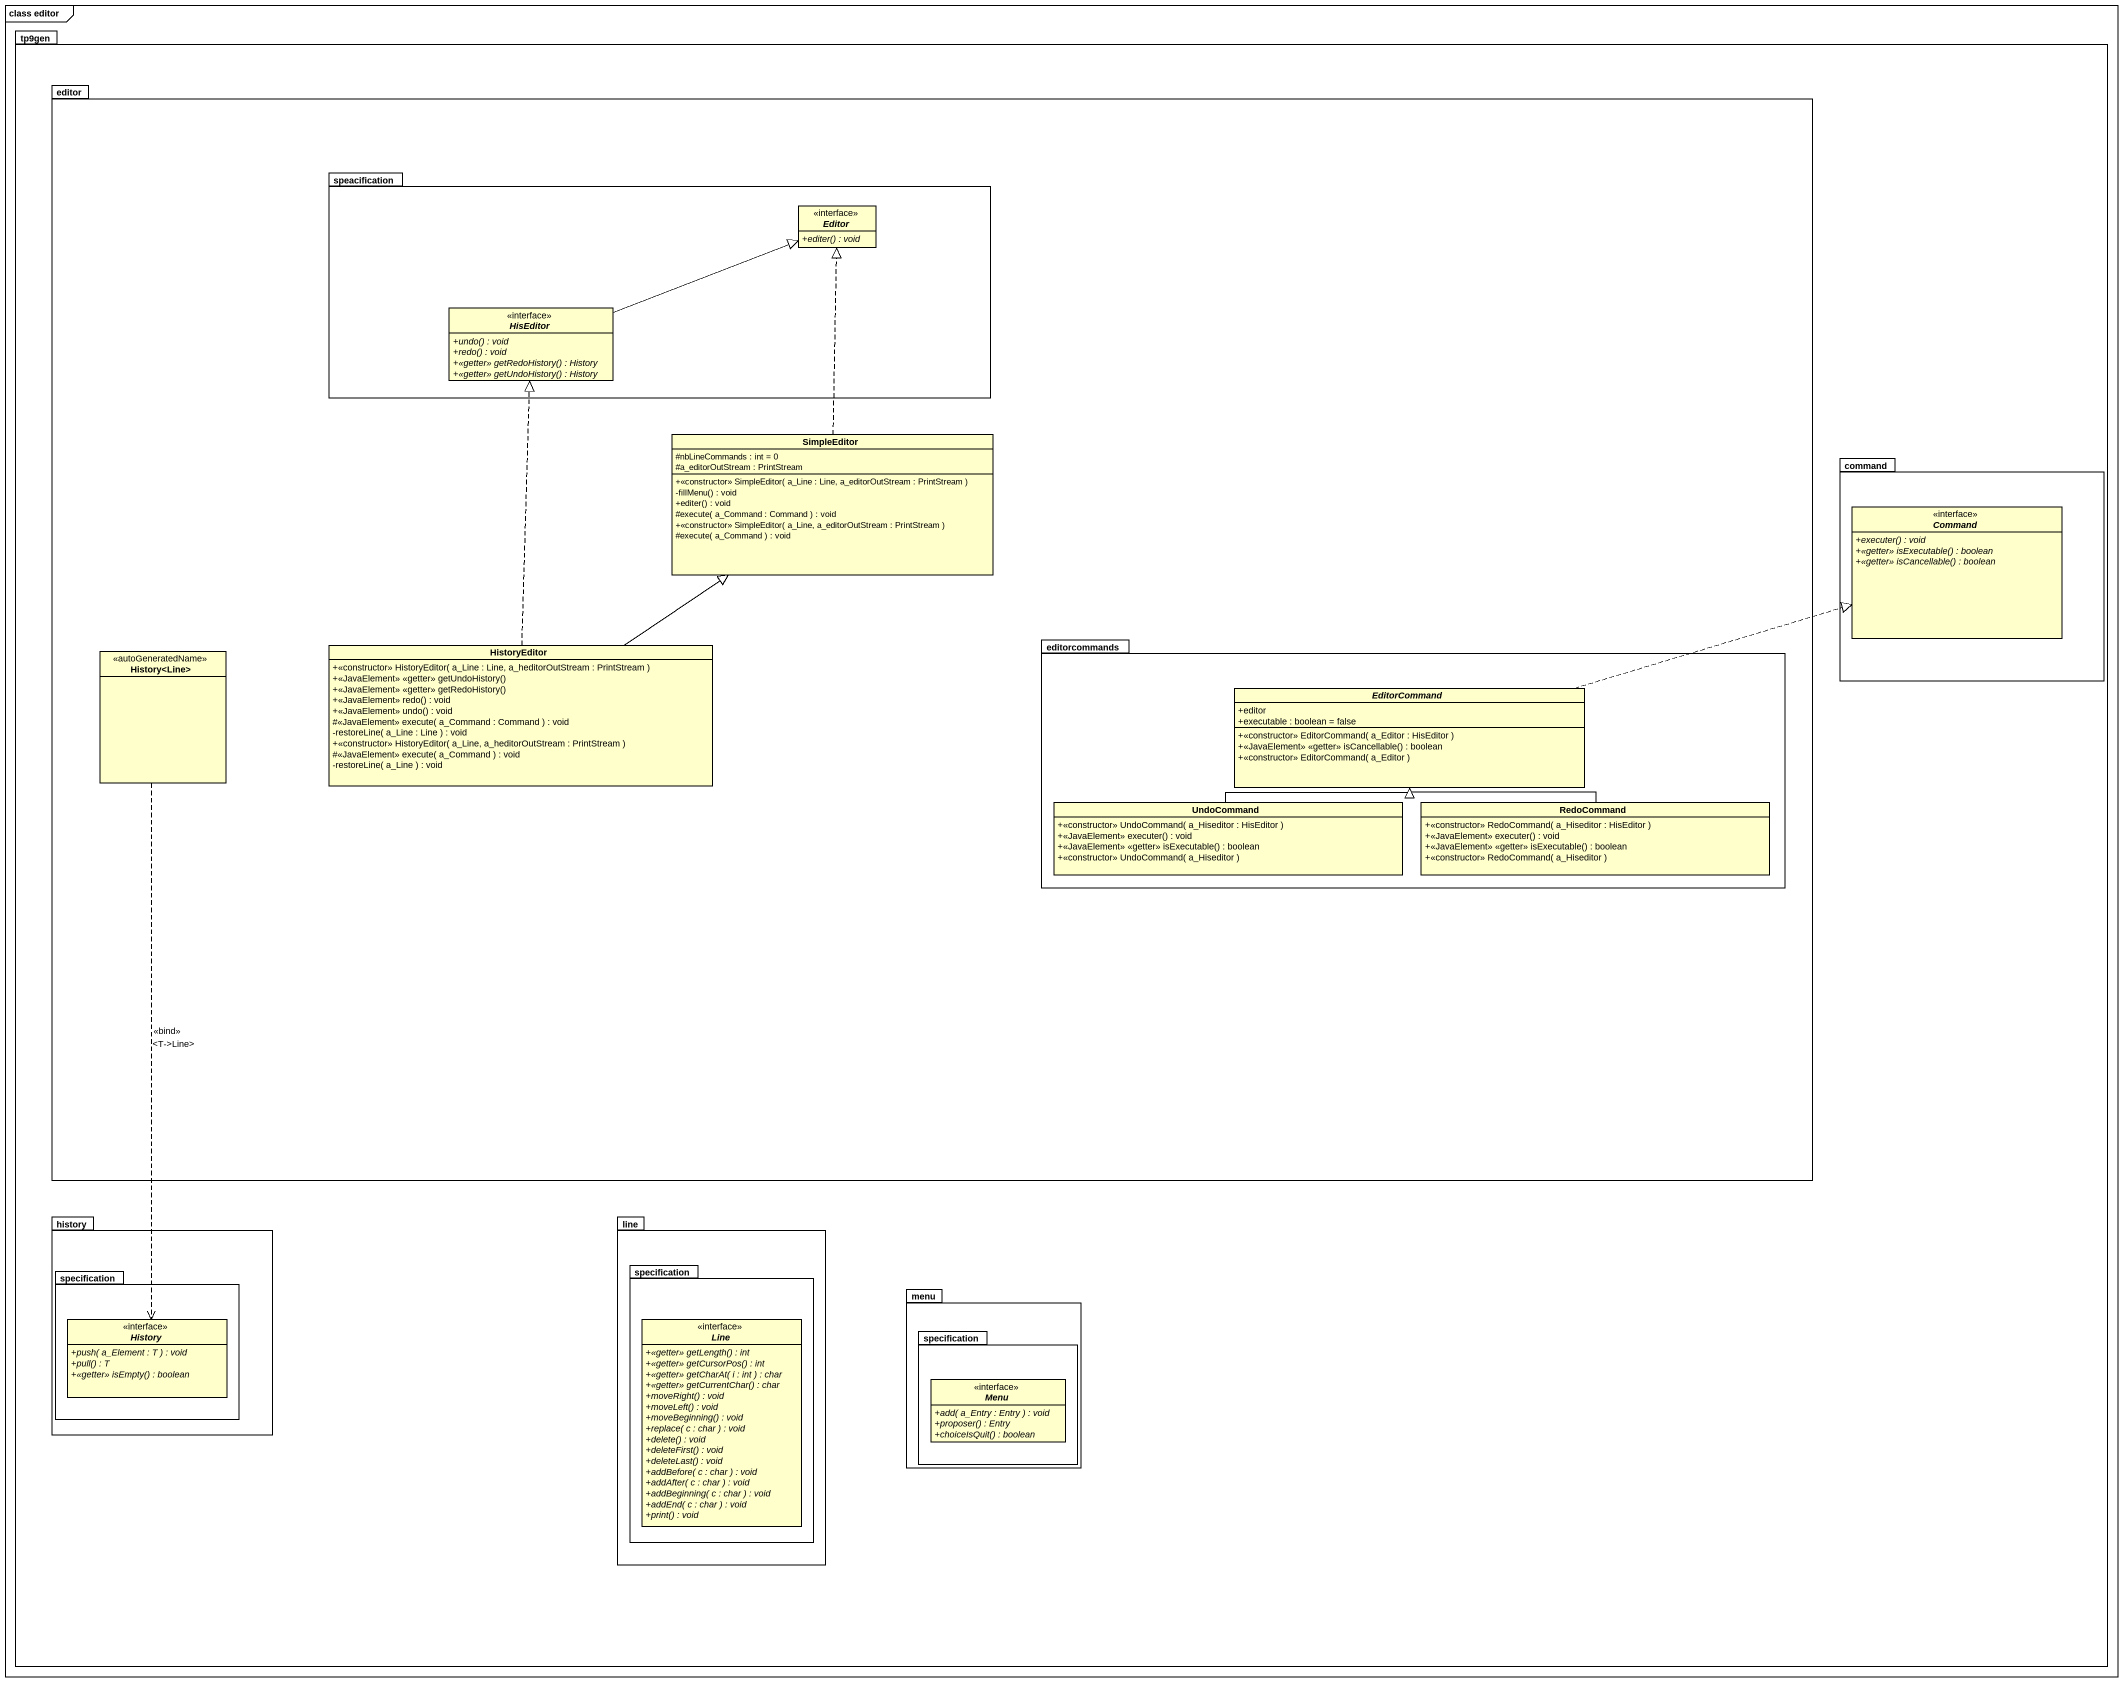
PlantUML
@startuml
mainframe class editor
hide circle
hide empty members
skinparam classAttributeIconSize 0
package tp9gen {
  package editor {
    package speacification {
      interface Editor {
        {abstract} +editer() : void
      }
      interface HisEditor {
        {abstract} +undo() : void
        {abstract} +redo() : void
        {abstract} +<<getter>> getRedoHistory() : History
        {abstract} +<<getter>> getUndoHistory() : History
      }
    }
    class SimpleEditor {
      #nbLineCommands : int = 0
      #a_editorOutStream : PrintStream
      +<<constructor>> SimpleEditor( a_Line : Line, a_editorOutStream : PrintStream )
      -fillMenu() : void
      +editer() : void
      #execute( a_Command : Command ) : void
      +<<constructor>> SimpleEditor( a_Line, a_editorOutStream : PrintStream )
      #execute( a_Command ) : void
    }
    interface "History<Line>" as History_Line <<autoGeneratedName>>
    class HistoryEditor {
      +<<constructor>> HistoryEditor( a_Line : Line, a_heditorOutStream : PrintStream )
      +<<JavaElement>> <<getter>> getUndoHistory()
      +<<JavaElement>> <<getter>> getRedoHistory()
      +<<JavaElement>> redo() : void
      +<<JavaElement>> undo() : void
      #<<JavaElement>> execute( a_Command : Command ) : void
      -restoreLine( a_Line : Line ) : void
      +<<constructor>> HistoryEditor( a_Line, a_heditorOutStream : PrintStream )
      #<<JavaElement>> execute( a_Command ) : void
      -restoreLine( a_Line ) : void
    }
    package editorcommands {
      abstract class EditorCommand {
        +editor
        +executable : boolean = false
        +<<constructor>> EditorCommand( a_Editor : HisEditor )
        +<<JavaElement>> <<getter>> isCancellable() : boolean
        +<<constructor>> EditorCommand( a_Editor )
      }
      class UndoCommand {
        +<<constructor>> UndoCommand( a_Hiseditor : HisEditor )
        +<<JavaElement>> executer() : void
        +<<JavaElement>> <<getter>> isExecutable() : boolean
        +<<constructor>> UndoCommand( a_Hiseditor )
      }
      class RedoCommand {
        +<<constructor>> RedoCommand( a_Hiseditor : HisEditor )
        +<<JavaElement>> executer() : void
        +<<JavaElement>> <<getter>> isExecutable() : boolean
        +<<constructor>> RedoCommand( a_Hiseditor )
      }
    }
  }
  package command {
    interface Command {
      {abstract} +executer() : void
      {abstract} +<<getter>> isExecutable() : boolean
      {abstract} +<<getter>> isCancellable() : boolean
    }
  }
  package history {
    package specification {
      interface History {
        {abstract} +push( a_Element : T ) : void
        {abstract} +pull() : T
        {abstract} +<<getter>> isEmpty() : boolean
      }
    }
  }
  package line {
    package "specification" as specification_2 {
      interface Line {
        {abstract} +<<getter>> getLength() : int
        {abstract} +<<getter>> getCursorPos() : int
        {abstract} +<<getter>> getCharAt( i : int ) : char
        {abstract} +<<getter>> getCurrentChar() : char
        {abstract} +moveRight() : void
        {abstract} +moveLeft() : void
        {abstract} +moveBeginning() : void
        {abstract} +replace( c : char ) : void
        {abstract} +delete() : void
        {abstract} +deleteFirst() : void
        {abstract} +deleteLast() : void
        {abstract} +addBefore( c : char ) : void
        {abstract} +addAfter( c : char ) : void
        {abstract} +addBeginning( c : char ) : void
        {abstract} +addEnd( c : char ) : void
        {abstract} +print() : void
      }
    }
  }
  package menu {
    package "specification" as specification_3 {
      interface Menu {
        {abstract} +add( a_Entry : Entry ) : void
        {abstract} +proposer() : Entry
        {abstract} +choiceIsQuit() : boolean
      }
    }
  }
}
HisEditor -right-|> Editor
SimpleEditor .up.|> Editor
History_Line ..> History : <<bind>>\n<T->Line>
HistoryEditor .up.|> HisEditor
HistoryEditor -up-|> SimpleEditor
EditorCommand .right.|> Command
UndoCommand -right-|> EditorCommand
RedoCommand -left-|> EditorCommand
@enduml
